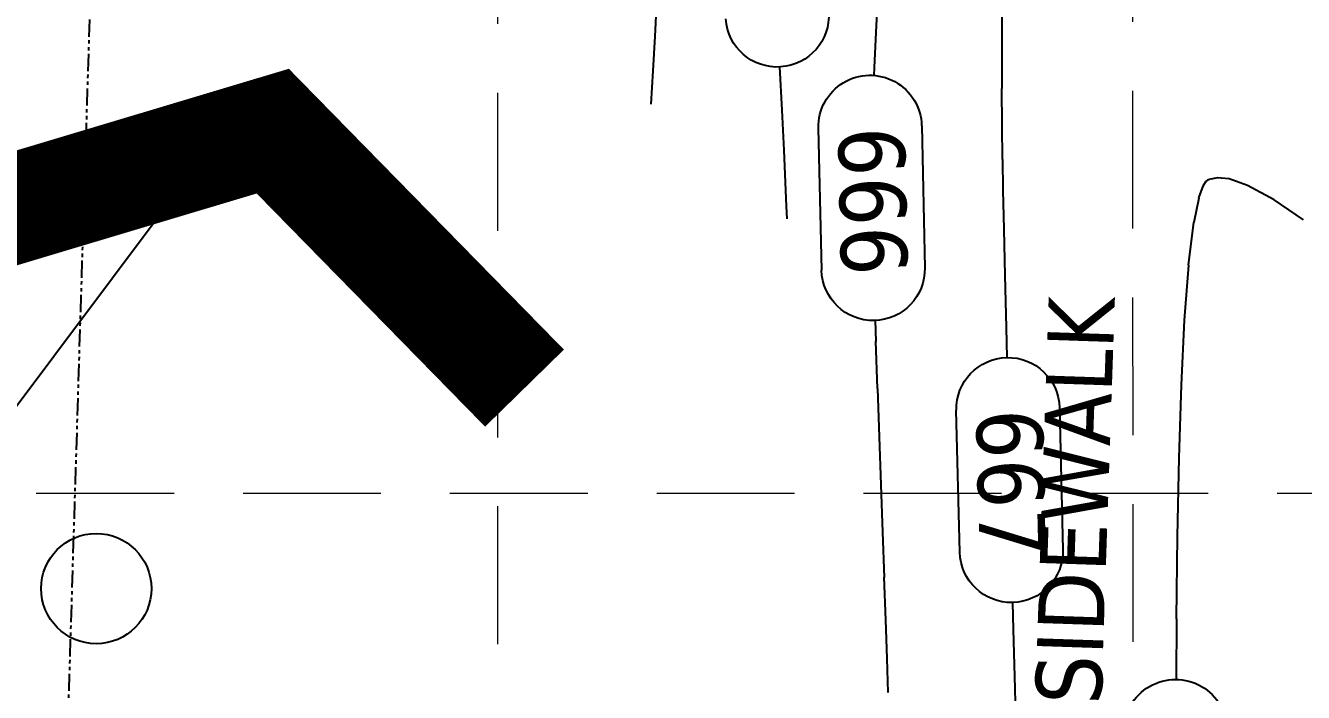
# Model space of a CAD drawing. Header units: inches. Extents: x 6967 to 7890, y 13663 to 15138.
# Drawn here: x 7733.7 to 7780.05, y 14025.23 to 14049.43 of the extents above; entities that cross this region are included whole.
import ezdxf

# ---------------------------------------------------------------- set-up
doc = ezdxf.new("R2010")
doc.units = ezdxf.units.IN
doc.header["$MEASUREMENT"] = 0
for name, pattern in [('DASHED2', [0.375, 0.25, -0.125]), ('HIDDEN', [0.375, 0.25, -0.125]), ('xGWI003pt$0$PHANTOM2', [1.25, 0.625, -0.125, 0.125, -0.125, 0.125, -0.125])]:
    doc.linetypes.add(name, pattern=pattern)
for name, color, linetype in [('C-SITE-STBK-LSCP-N', 7, 'DASHED2'), ('GRID', 254, 'HIDDEN'), ('PC', 35, 'Continuous'), ('SILT FENCE', 200, 'Continuous'), ('xGWI003pt$0$C-BNDY-E', 3, 'xGWI003pt$0$PHANTOM2')]:
    doc.layers.add(name, color=color, linetype=linetype)
doc.styles.add('L100', font='TAHOMA.TTF', dxfattribs={"height": 4})
doc.styles.add('L50', font='TAHOMA.TTF', dxfattribs={"height": 2})

msp = doc.modelspace()

# ---------------------------------------------------------------- linework, layer by layer
at = {"color": 7, "linetype": 'Continuous', "ltscale": 25}
msp.add_line((7704.203, 13996.67), (7738.946, 14043.072), dxfattribs=at)
at = {"layer": 'defpoints'}
msp.add_circle((7736.268, 14029.002), 2, dxfattribs=at)
at = {"layer": 'GRID', "color": 252, "linetype": 'HIDDEN', "lineweight": 0, "ltscale": 20}
for p, q in [((7750.842, 13779.49), (7750.77, 15114.087)), ((7773.887, 13779.568), (7773.773, 15114.087)), ((6991.593, 14032.463), (7865.68, 14032.463))]:
    msp.add_line(p, q, dxfattribs=at)
at = {"layer": 'PC', "color": 25, "extrusion": (0.998642, -0.052096, 0), "elevation": 7022.094}
msp.add_lwpolyline([(14436.406, 666), (14434.856, 666)], dxfattribs=at)
at = {"layer": 'PC', "color": 25, "extrusion": (0.998947, -0.045887, 0), "elevation": 7103.687}
msp.add_lwpolyline([(14391.41, 664), (14390.159, 664)], dxfattribs=at)
at = {"layer": 'PC', "color": 25, "extrusion": (0.999998, -0.001755, 0), "elevation": 7744.439}
msp.add_lwpolyline([(14063.642, 667), (14062.177, 667)], dxfattribs=at)
at = {"layer": 'PC', "color": 25, "extrusion": (0.998685, -0.051267, 0), "elevation": 7034.071}
msp.add_lwpolyline([(14429.023, 666), (14427.5, 666)], dxfattribs=at)
at = {"layer": 'PC', "color": 25, "extrusion": (0.998539, -0.054042, 0), "elevation": 6985.949}
msp.add_lwpolyline([(14447.684, 664), (14446.441, 664)], dxfattribs=at)
at = {"layer": 'PC', "color": 25, "extrusion": (1, 0.000657023, 0), "elevation": 7778.331}
msp.add_lwpolyline([(14043.458, 667), (14042.039, 667)], dxfattribs=at)
at = {"layer": 'PC', "color": 25}
for points, elevation in [([(7756.454, 14047.795), (7756.377, 14046.581)], 664), ([(7761.13, 14046.362), (7761.198, 14044.917)], 665), ([(7769.128, 14044.57), (7769.15, 14043.462)], 667), ([(7777.351, 14043.866), (7776.922, 14043.907)], 668), ([(7769.15, 14043.462), (7769.181, 14042.044)], 667), ([(7776.396, 14043.608), (7776.241, 14043.18)], 668), ([(7778.986, 14043.106), (7778.022, 14043.633)], 668), ([(7769.218, 14040.365), (7769.262, 14038.473)], 667), ([(7764.513, 14038.729), (7764.538, 14037.973)], 666), ([(7764.596, 14036.261), (7764.658, 14034.514)], 666), ([(7764.658, 14034.514), (7764.72, 14032.766)], 666), ([(7764.72, 14032.766), (7764.781, 14031.052)], 666), ([(7764.891, 14027.866), (7764.935, 14026.462)], 666), ([(7769.523, 14027.521), (7769.574, 14025.372)], 667), ([(7769.574, 14025.372), (7769.623, 14023.35)], 667)]:
    msp.add_lwpolyline(points, dxfattribs=dict(at, elevation=elevation))
at = {"layer": 'PC', "color": 25, "extrusion": (0.998733, 0.050318, 0), "elevation": 8458.078}
msp.add_lwpolyline([(13639.617, 665), (13638.048, 665)], dxfattribs=at)
at = {"layer": 'PC', "color": 25, "extrusion": (0.999056, -0.043443, 0), "elevation": 7146.863}
msp.add_lwpolyline([(14371.96, 666), (14371.674, 666)], dxfattribs=at)
at = {"layer": 'PC', "color": 25, "extrusion": (0.999985, 0.005453, 0), "elevation": 7845.585}
msp.add_lwpolyline([(14004.574, 667), (14003.232, 667)], dxfattribs=at)
at = {"layer": 'PC', "color": 25, "linetype": 'Continuous', "extrusion": (0.999762, 0.021818, 0)}
for points, elevation in [([(13867.849, 666), (13873.01, 666)], 8067.066), ([(13873.01, 666), (13867.849, 666)], 8070.808)]:
    msp.add_lwpolyline(points, dxfattribs=dict(at, elevation=elevation))
at = {"layer": 'PC', "color": 25, "extrusion": (0.99991, 0.013431, 0), "elevation": 7957.053}
msp.add_lwpolyline([(13940.195, 667), (13938.96, 667)], dxfattribs=at)
at = {"layer": 'PC', "color": 25, "extrusion": (0.999059, 0.04338, 0), "elevation": 8363.163}
msp.add_lwpolyline([(13695.013, 665), (13693.83, 665)], dxfattribs=at)
at = {"layer": 'PC', "color": 25, "extrusion": (0.594903, -0.803797, 0), "elevation": -6662.079}
msp.add_lwpolyline([(14605.497, 668), (14605.422, 668)], dxfattribs=at)
at = {"layer": 'PC', "color": 25, "extrusion": (0.386116, -0.92245, 0), "elevation": -9952.065}
msp.add_lwpolyline([(12596.158, 668), (12596.041, 668)], dxfattribs=at)
at = {"layer": 'PC', "color": 25, "extrusion": (0.178859, -0.983875, 0), "elevation": -12426.467}
msp.add_lwpolyline([(10163.402, 668), (10163.154, 668)], dxfattribs=at)
at = {"layer": 'PC', "color": 25, "extrusion": (-0.327406, -0.944884, 0), "elevation": -15816.172}
msp.add_lwpolyline([(2751.355, 668), (2750.645, 668)], dxfattribs=at)
at = {"layer": 'PC', "color": 25, "extrusion": (0.999185, 0.040363, 0), "elevation": 8321.772}
msp.add_lwpolyline([(13719.023, 665), (13718.168, 665)], dxfattribs=at)
at = {"layer": 'PC', "color": 25, "extrusion": (0.822915, -0.568164, 0), "elevation": -1579.759}
msp.add_lwpolyline([(15975.169, 668), (15974.969, 668)], dxfattribs=at)
at = {"layer": 'PC', "color": 25, "extrusion": (0.999324, 0.036764, 0), "elevation": 8272.314}
msp.add_lwpolyline([(13748.049, 665), (13747.585, 665)], dxfattribs=at)
at = {"layer": 'PC', "color": 25, "extrusion": (0.979608, -0.200917, 0), "elevation": 4796.164}
msp.add_lwpolyline([(15319.191, 668), (15318.288, 668)], dxfattribs=at)
at = {"layer": 'PC', "color": 25, "extrusion": (0.564429, 0.825482, 0), "elevation": 15983.012}
msp.add_lwpolyline([(1503.642, 668), (1504.925, 668)], dxfattribs=at)
at = {"layer": 'PC', "color": 25, "extrusion": (0.999746, 0.022529, 0), "elevation": 8083.561}
msp.add_lwpolyline([(13863.449, 667), (13861.77, 667)], dxfattribs=at)
at = {"layer": 'PC', "color": 25, "extrusion": (0.992805, -0.119739, 0), "elevation": 6038.697}
msp.add_lwpolyline([(14872.366, 668), (14870.797, 668)], dxfattribs=at)
at = {"layer": 'PC', "color": 25, "extrusion": (0.997226, -0.074427, 0), "elevation": 6709.295}
msp.add_lwpolyline([(14580.529, 668), (14578.533, 668)], dxfattribs=at)
at = {"layer": 'PC', "color": 25, "extrusion": (0.998833, -0.048298, 0), "elevation": 7088.602}
msp.add_lwpolyline([(14397.915, 668), (14395.561, 668)], dxfattribs=at)
at = {"layer": 'PC', "color": 25, "extrusion": (0.999725, 0.023431, 0), "elevation": 8096.069}
msp.add_lwpolyline([(13852.575, 667), (13851.489, 667)], dxfattribs=at)
at = {"layer": 'PC', "color": 25, "extrusion": (0.999412, 0.034276, 0), "elevation": 8241.135}
msp.add_lwpolyline([(13763.591, 666), (13761.878, 666)], dxfattribs=at)
at = {"layer": 'PC', "color": 25, "extrusion": (0.999504, -0.0315, 0), "elevation": 7329.608}
msp.add_lwpolyline([(14274.358, 668), (14271.717, 668)], dxfattribs=at)
at = {"layer": 'PC', "color": 25, "linetype": 'Continuous', "extrusion": (0.999716, 0.023852, 0)}
for points, elevation in [([(13841.061, 667), (13846.211, 667)], 8100.022), ([(13846.211, 667), (13841.061, 667)], 8103.765)]:
    msp.add_lwpolyline(points, dxfattribs=dict(at, elevation=elevation))
at = {"layer": 'PC', "color": 25, "extrusion": (0.999801, -0.019966, 0), "elevation": 7493.781}
msp.add_lwpolyline([(14186.201, 668), (14183.346, 668)], dxfattribs=at)
at = {"layer": 'PC', "color": 25, "extrusion": (0.999388, 0.034975, 0), "elevation": 8250.772}
msp.add_lwpolyline([(13750.891, 666), (13749.245, 666)], dxfattribs=at)
at = {"layer": 'PC', "color": 25, "extrusion": (0.999931, -0.011735, 0), "elevation": 7610.282}
msp.add_lwpolyline([(14121.178, 668), (14118.182, 668)], dxfattribs=at)
at = {"layer": 'PC', "color": 25, "extrusion": (0.999429, 0.033782, 0), "elevation": 8234.343}
msp.add_lwpolyline([(13759.091, 666), (13757.549, 666)], dxfattribs=at)
at = {"layer": 'PC', "color": 25, "extrusion": (0.999712, 0.024019, 0), "elevation": 8104.209}
msp.add_lwpolyline([(13837.834, 667), (13836.857, 667)], dxfattribs=at)
at = {"layer": 'PC', "color": 25, "extrusion": (0.999983, -0.005766, 0), "elevation": 7694.426}
msp.add_lwpolyline([(14072.5, 668), (14070.302, 668)], dxfattribs=at)
at = {"layer": 'PC', "color": 25, "extrusion": (0.999597, 0.028398, 0), "elevation": 8160.126}
msp.add_lwpolyline([(13800.298, 666), (13799.067, 666)], dxfattribs=at)
at = {"layer": 'PC', "color": 25, "linetype": 'Continuous', "extrusion": (0, 0, -1)}
for centre, radius, start, end in [((-7760.962, 14049.798, -665), 1.871, 176.1555, 356.1555), ((-7764.329, 14045.759, -666), 1.871, 358.7498, 178.7498), ((-7764.442, 14040.599, -666), 1.871, 178.7498, 358.7498), ((-7769.331, 14035.516, -667), 1.871, 358.6333, 178.6333), ((-7769.454, 14030.368, -667), 1.871, 178.6333, 358.6333), ((-7775.408, 14023.823, -668), 1.882, 359.9181, 179.9181)]:
    msp.add_arc(centre, radius, start, end, dxfattribs=at)
at = {"layer": 'SILT FENCE', "linetype": 'Continuous', "ltscale": 25, "const_width": 4}
msp.add_lwpolyline([(7728.775, 14041.435), (7742.669, 14045.602), (7751.799, 14036.276)], dxfattribs=at)
at = {"layer": 'xGWI003pt$0$C-BNDY-E', "color": 253}
msp.add_line((7742.221, 14250.806), (7734.652, 14005.263), dxfattribs=at)

# ---------------------------------------------------------------- texts
at = {"layer": 'C-SITE-STBK-LSCP-N', "style": 'L100'}
msp.add_text("PROPOSED 4' SIDEWALK", height=2.4, rotation=88.076, dxfattribs=at).set_placement((7772.041, 14004.791))
at = {"layer": 'PC', "color": 25, "char_height": 2.4, "width": 6.3006, "attachment_point": 1, "style": 'L50'}
for s, insert, rotation in [('\\fTahoma|b0|i0|c0|p34;\\W1.0000000000;\\T1.0000000000;\\o\\l666', (7765.576, 14045.786, 666), 271.2502), ('\\fTahoma|b0|i0|c0|p34;\\W1.0000000000;\\T1.0000000000;\\o\\l667', (7770.579, 14035.546, 667), 271.3667)]:
    msp.add_mtext(s, dxfattribs=dict(at, insert=insert, rotation=rotation))

doc.saveas('drawing.dxf')
